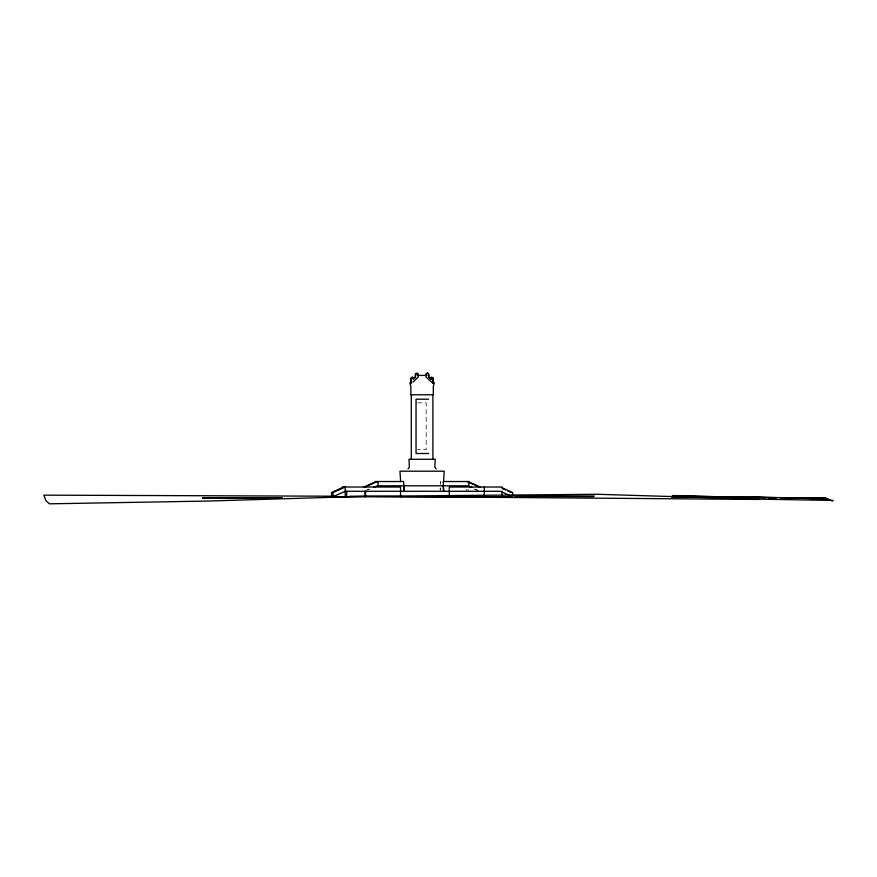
<?xml version="1.0" encoding="UTF-8"?>
<svg xmlns="http://www.w3.org/2000/svg" width="877" height="877" viewBox="0 0 877 877"><rect width="100%" height="100%" fill="white"/><g stroke="black" fill="none" stroke-linecap="round" stroke-linejoin="round"><path stroke-width="0.66" stroke-dasharray="4.38 3.29" d="M440.364 484.466L440.561 481.528L440.561 484.729M440.265 490.188L440.407 487.996M366.356 490.188L368.789 489.092M367.529 490.188L369.962 489.092M417.518 402.85L426.178 402.85L426.178 449.638L417.518 449.638M475.4 489.092L477.844 490.188M474.227 489.092L479.105 491.284M468.088 489.092L468.088 491.284M466.158 489.092L466.158 491.284M440.199 488.083L440.199 490.221"/><path stroke-width="1.32" d="M425.849 375.093L426.913 373.174L428.59 373.591L428.941 377.022L431.462 379.303M430.421 378.48L431.407 377.253L433.282 378.02L433.391 383.096M408.024 468.921L409.384 467.167L408.978 459.263L435.222 459.263L434.806 467.167L436.176 468.921M412.124 377.253L411.401 378.02L411.291 383.096M412.87 382.208L418.351 376.891L418.099 373.723L415.599 373.591L415.249 377.022L413.571 378.535M413.111 379.303L415.49 377.022L415.49 374.687L416.619 373.174M824.588 498.498L825.312 497.906L832.437 501.03L833.15 500.438L754.33 499.068L597.138 494.277L364.536 496.327L207.52 501.063L49.452 503.826L45.911 500.712L43.85 495.154L332.175 496.207M431.89 377.253L430.837 379.303M427.121 373.174L426.255 373.723L425.992 376.891L432.767 383.096M343.751 487.02L331.561 492.512L331.561 496.777L512.628 496.777L512.628 492.512L501.523 487.513M331.561 496.777L333.994 495.68M363.911 487.02L376.101 481.528M365.095 487.02L377.274 481.528M373.624 487.448L377.274 485.803L403.639 485.803L404.001 491.284L403.639 481.528L375.345 481.528M758.934 499.452L349.89 496.207M768.416 499.265L776.551 499.112M821.267 498.235L780.716 498.037M282.295 497.687L203.124 498.399L281.232 497.719L202.28 497.807L280.169 497.741M515.698 496.207L594.398 496.042M417.32 375.422L427.033 375.422M428.623 399.199L416.06 399.199L416.06 453.497L428.623 453.497M403.891 485.803L443.006 485.803M342.249 487.02L400.559 487.02L400.559 496.777M501.94 487.02L449.309 487.02L449.265 496.777M781.582 497.895L825.312 497.906M514.635 496.207L593.477 496.634M714.821 496.908L671.223 496.667L748.98 496.689L828.14 499.134L810.523 498.728M727.077 496.985L750.23 497.116L672.078 496.075L713.856 496.963M752.258 497.347L775.268 497.697M780.683 497.785L826.704 498.487M719.25 497.073L751.6 497.763L672.922 495.483M752.258 497.38L765.807 497.697M502.258 488.489L505.514 489.958M507.783 490.977L511.181 492.512M501.523 491.778L512.628 496.777M508.912 495.757L511.181 496.777M468.088 481.528L480.278 487.02M466.915 481.528L473.427 484.466M474.567 484.981L479.105 487.02M469.305 486.351L471.749 487.448M427.581 373.174L428.7 374.687L428.7 377.022L430.289 378.535M417.068 373.174L418.208 375.093M412.3 377.253L413.352 378.48M413.78 378.48L412.782 377.253L410.907 378.02L410.798 383.096M432.789 378.02L432.898 383.096M501.94 496.777L501.94 491.284L345.198 491.284L333.008 496.777L333.008 492.512L345.198 487.02L345.198 496.777M484.268 487.02L484.268 496.777M443.576 481.583L444.222 471.201L399.967 471.201L400.625 481.583M434.367 382.767L433.315 386.351L433.315 394.782M432.898 459.263L432.898 394.782L411.291 394.782L411.291 459.263M410.875 394.782L410.875 386.351L409.822 382.767M378.042 481.528L378.042 485.803M365.599 491.284L365.599 496.777M364.985 491.284L364.985 496.777M346.7 491.284L346.7 496.777M468.844 481.528L443.247 481.528L443.609 491.284L443.247 485.803L468.844 485.803L468.844 481.528"/></g></svg>
